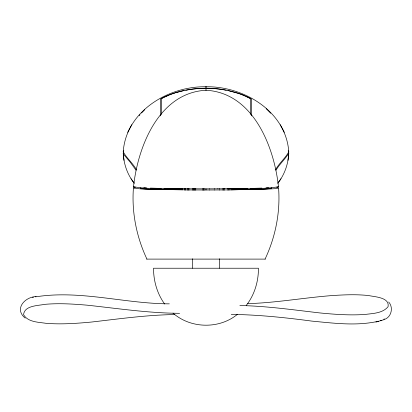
<?xml version="1.0" encoding="UTF-8"?>
<svg xmlns="http://www.w3.org/2000/svg" width="412" height="412" viewBox="0 0 412 412"><rect width="100%" height="100%" fill="white"/><g stroke="black" fill="none" stroke-linecap="round" stroke-linejoin="round"><path stroke-width="0.62" d="M206 87.092L206 86.726M136.346 169.564C132.762 163.101 126.613 158.136 123.224 151.77M136.073 170.264L130.28 162.266L123.914 154.716L123.25 153.341L123.471 152.203M135.301 187.156L133.426 187.857C131.567 212.273 136.516 236.988 146.93 259.102M134.745 188.124L134.801 187.269M123.219 151.868C126.031 111.322 168.323 86.072 206 86.757C243.636 86.087 285.99 111.271 288.776 151.807C285.367 158.229 279.233 163.07 275.654 169.574M288.529 152.203L288.776 152.945C288.328 163.868 284.62 174.647 277.786 183.232M288.003 160.33L288.776 152.945M185.9 188.773C168.652 187.697 150.473 189.85 133.524 186.718C137.814 146.523 158.97 92.772 206 90.254C253.03 92.772 274.186 146.523 278.476 186.718C260.41 189.968 241.066 187.651 222.707 188.794M123.229 151.719L123.796 150.679M276.704 187.161L278.569 187.908L275.113 188.66L265.513 189.232L227.558 189.901M133.524 186.718L134.075 186.358M288.735 153.424C284.924 159.295 279.563 164.187 275.927 170.269M265.071 259.102C275.484 236.988 280.433 212.273 278.574 187.857L278.574 187.857M131.716 124.728L127.679 132.324M277.976 182.959L280.984 178.751M139.251 115.684L139.987 114.783M246.216 305.488C254.467 294.982 258.525 281.52 258.442 268.227L153.522 268.227C153.516 280.907 157.157 293.699 164.64 304.01M141.507 113.032L144.7 109.721M237.554 314.232C219.405 329.322 190.648 328.75 173.009 313.099M140.559 187.831L140.44 188.233L141.893 188.598L149.855 189.206L182.681 189.891M384.128 319.542C391.41 317.42 393.712 307.388 388.691 302.027M383.727 319.29L384.422 318.924M168.596 95.224L161.525 98.53L161.504 114.505M383.68 319.774L375.929 322.086M169.353 94.863L171.577 94.106M170.084 94.652L164.501 96.897L160.366 99.138L160.366 115.885M170.851 94.296L173.081 93.586M380.441 320.634L381.311 320.325M172.355 93.761L174.595 93.086M173.869 93.251C194.103 86.741 216.341 86.427 236.648 92.849M175.388 92.762L184.056 90.496M32.471 297.675L33.434 297.397M378.566 321.206C356.674 326.242 333.905 323.193 311.817 321.103C285.094 317.528 258.247 314.763 231.266 314.382M36.071 296.516C24.648 297.047 13.957 309 25.183 318.116M35.504 296.872C80.129 289.724 124.62 303.726 169.317 303.845M185.833 90.218C199.114 87.643 212.886 87.643 226.167 90.218M268.572 187.64L266.034 187.846M247.72 303.639C275.777 302.851 303.453 297.799 331.397 295.62C343.783 294.781 356.277 294.204 368.647 295.564C374.894 296.918 389.788 297.34 388.078 306.693C382.717 313.29 373.107 313.414 365.248 314.428C350.071 315.515 334.838 314.402 319.727 312.924C293.169 309.85 266.641 306.034 239.861 305.534M261.872 188.078L250.46 188.439M174.415 314.572C146.6 314.974 119.047 318.909 91.464 322.045C76.385 323.456 61.182 324.527 46.056 323.317C38.321 322.132 27.903 322.199 23.572 314.67C24.396 305.467 38.012 305.704 45.032 304.329C59.117 303.077 73.295 303.994 87.349 305.199C118.038 308.516 148.639 313.13 179.581 313.311M247.715 188.5L227.553 188.763M230.72 189.875L263.69 189.129L270.329 188.557L271.611 188.196L271.359 187.79M222.712 189.937L229.551 189.896M219.416 188.814L224.612 188.789M219.421 189.953L224.633 189.932M214.42 188.83L217.927 188.82M217.757 188.82L219.611 188.814M214.425 189.973L219.627 189.953M209.378 188.84L214.544 188.83M209.378 189.983L214.554 189.973M202.596 188.84L209.43 188.84M202.596 189.983L209.435 189.983M146.672 259.102L265.328 259.102M204.285 188.84L192.389 188.814M204.28 189.983L192.373 189.953M187.388 188.789L195.829 188.825M187.367 189.932L195.824 189.968M184.102 188.768L189.17 188.794M184.076 189.906L189.16 189.937M185.894 189.911C168.632 188.778 150.395 191.034 133.426 187.857M182.686 188.748L164.022 188.495M161.267 188.433L150.365 188.083M146.492 187.882L143.814 187.676M227.944 90.496L238.162 93.333M237.374 93.004L239.671 93.843M238.888 93.503L241.169 94.374M277.879 186.342L278.476 186.718M240.402 94.024L244.877 95.821M241.901 94.575L250.496 98.561L250.496 114.505M245.609 96.063L251.634 99.138L251.634 115.885M266.265 108.732L270.694 113.254M288.204 150.679L288.776 151.807M123.219 153.007C123.682 163.806 127.323 174.456 134.034 182.969M131.016 178.751L134.224 183.252M284.321 132.334L280.284 124.723M123.276 153.46L124.002 160.345M277.199 187.269L277.25 187.99M219.668 258.788L219.668 268.227M206 86.757L206 88.199M206 88.286L206 90.403M206 188.84L206 189.983M192.332 258.788L192.332 268.227"/></g></svg>
